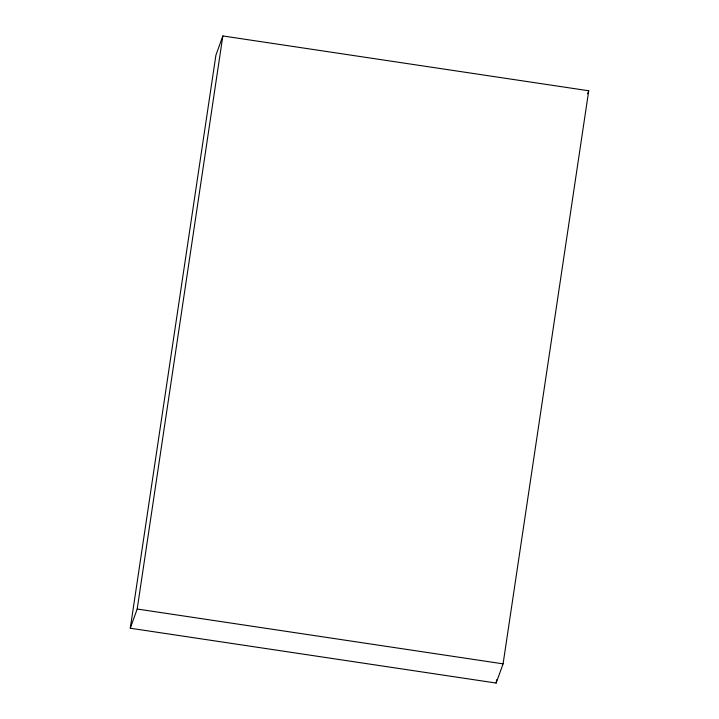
<?xml version="1.0" encoding="UTF-8"?>
<svg xmlns="http://www.w3.org/2000/svg" width="719" height="719" viewBox="0 0 719 719"><rect width="100%" height="100%" fill="white"/><g stroke="black" fill="none" stroke-linecap="round" stroke-linejoin="round"><path stroke-width="1.08" d="M130.274 628.226L215.916 55.147L222.836 35.95L588.726 90.774L503.084 663.853L496.164 683.05L130.274 628.226L137.185 609.02L222.836 35.95M496.164 683.05L496.667 679.716M587.639 93.812L588.726 90.774M137.185 609.02L503.084 663.853"/></g></svg>
